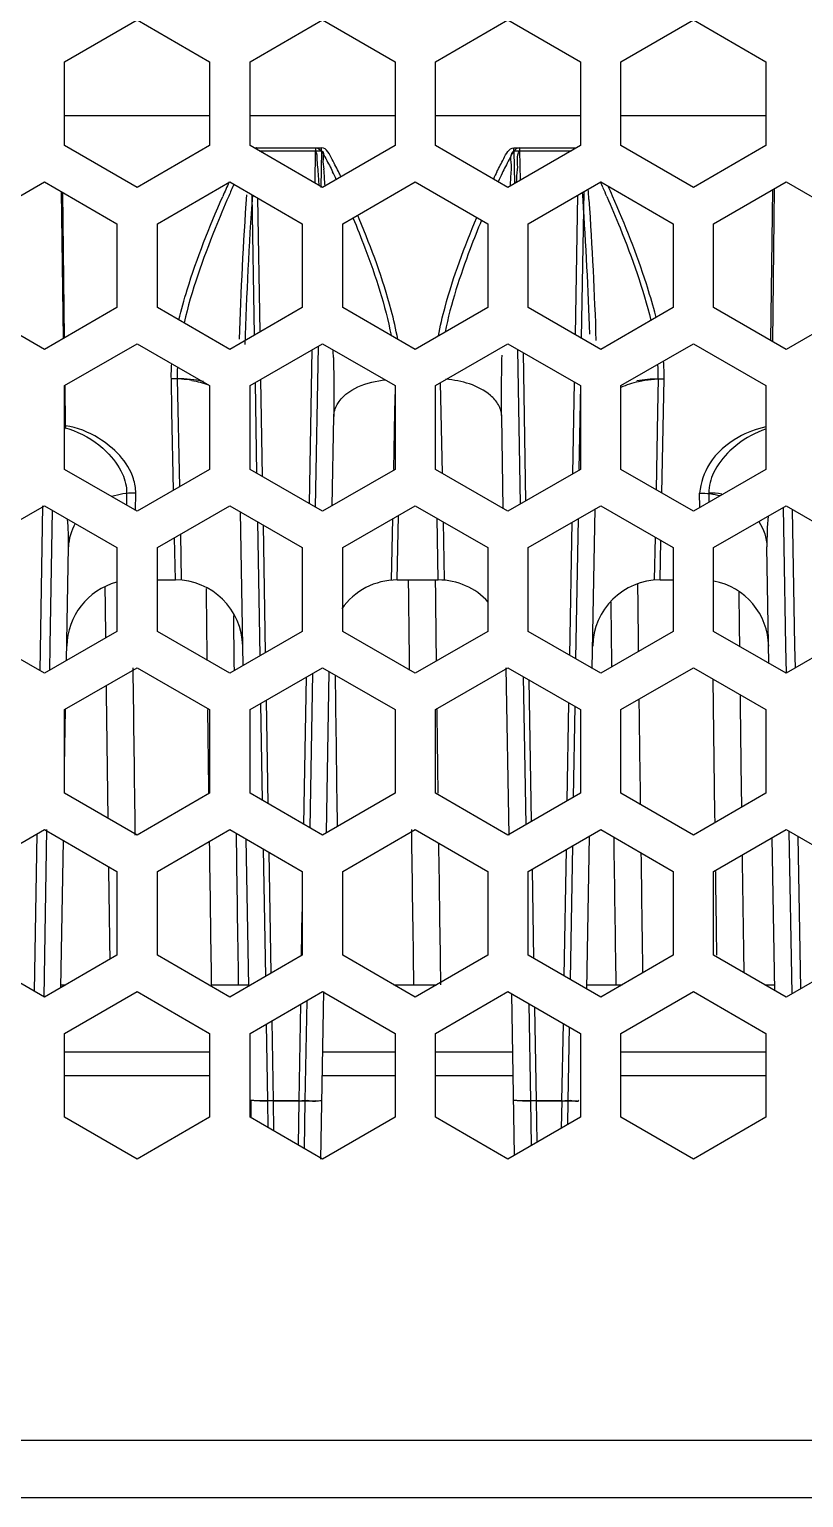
# Model space of a CAD drawing. Header units: millimetres. Extents: x 10297564 to 11610295, y -9287743 to -8409454.
# Drawn here: x 10494660 to 10495121, y -9079488 to -9078614 of the extents above; entities that cross this region are included whole.
import ezdxf

# ---------------------------------------------------------------- set-up
doc = ezdxf.new("R2010")
doc.units = ezdxf.units.MM
doc.header["$LTSCALE"] = 100
doc.layers.add('-0', color=7, linetype='Continuous')

# ---------------------------------------------------------------- blocks, each defined once
blk = doc.blocks.new('인버터 외형도')
at = {"layer": '-0', "linetype": 'Continuous'}
for p, q in [((94155.36, 52167.98), (94187.71, 52186.66)), ((94187.71, 52186.66), (94220.07, 52167.98)), ((94238.13, 52167.98), (94270.48, 52186.66)), ((94270.48, 52186.66), (94302.84, 52167.98)), ((94320.9, 52167.98), (94353.25, 52186.66)), ((94353.25, 52186.66), (94385.61, 52167.98)), ((94403.67, 52167.98), (94436.02, 52186.66)), ((94436.02, 52186.66), (94468.38, 52167.98)), ((94155.36, 52130.61), (94155.36, 52167.98)), ((94220.07, 52167.98), (94220.07, 52130.61)), ((94238.13, 52130.61), (94238.13, 52167.98)), ((94302.84, 52167.98), (94302.84, 52130.61)), ((94320.9, 52130.61), (94320.9, 52167.98)), ((94385.61, 52167.98), (94385.61, 52130.61)), ((94403.67, 52130.61), (94403.67, 52167.98)), ((94468.38, 52167.98), (94468.38, 52130.61)), ((94220.07, 52143.85), (94155.36, 52143.85)), ((94220.07, 52143.85), (94155.36, 52143.85)), ((94302.84, 52143.85), (94238.13, 52143.85)), ((94302.84, 52143.85), (94238.13, 52143.85)), ((94385.61, 52143.85), (94320.9, 52143.85)), ((94385.61, 52143.85), (94320.9, 52143.85)), ((94468.38, 52143.85), (94403.67, 52143.85)), ((94468.38, 52143.85), (94403.67, 52143.85)), ((94187.71, 52111.93), (94155.36, 52130.61)), ((94220.07, 52130.61), (94187.71, 52111.93)), ((94270.48, 52111.93), (94238.13, 52130.61)), ((94239.99, 52129.54), (94267.38, 52129.54)), ((94241.16, 52129.54), (94270.01, 52129.54)), ((94242.17, 52128.28), (94267.38, 52128.28)), ((94242.17, 52128.28), (94270.01, 52128.28)), ((94267.13, 52113.87), (94267.38, 52128.28)), ((94267.38, 52129.54), (94267.38, 52128.28)), ((94270.01, 52128.28), (94269.73, 52111.95)), ((94270.01, 52128.28), (94270.01, 52129.54)), ((94302.84, 52130.61), (94270.48, 52111.93)), ((94353.25, 52111.93), (94320.9, 52130.61)), ((94385.61, 52130.61), (94353.25, 52111.93)), ((94355.91, 52128.28), (94355.91, 52129.54)), ((94355.91, 52129.54), (94383.74, 52129.54)), ((94355.91, 52128.28), (94356.16, 52113.61)), ((94355.91, 52128.28), (94381.56, 52128.28)), ((94358.54, 52128.28), (94358.54, 52129.54)), ((94358.54, 52129.54), (94383.74, 52129.54)), ((94358.77, 52115.12), (94358.54, 52128.28)), ((94358.54, 52128.28), (94381.56, 52128.28)), ((94436.02, 52111.93), (94403.67, 52130.61)), ((94468.38, 52130.61), (94436.02, 52111.93)), ((94113.97, 52095.74), (94146.33, 52114.42)), ((94146.33, 52114.42), (94178.68, 52095.74)), ((94196.74, 52095.74), (94229.1, 52114.42)), ((94229.1, 52114.42), (94261.45, 52095.74)), ((94268.97, 52112.81), (94268.64, 52117.6)), ((94279.51, 52095.74), (94311.87, 52114.42)), ((94311.87, 52114.42), (94344.22, 52095.74)), ((94362.28, 52095.74), (94394.64, 52114.42)), ((94394.64, 52114.42), (94426.99, 52095.74)), ((94445.05, 52095.74), (94477.41, 52114.42)), ((94477.41, 52114.42), (94509.76, 52095.74)), ((94153.81, 52110.1), (94154.63, 52044.49)), ((94155.3, 52044.88), (94154.49, 52109.71)), ((94238.86, 52108.78), (94239.96, 52045.97)), ((94242.57, 52047.47), (94241.52, 52107.25)), ((94383.33, 52046.23), (94384.42, 52108.52)), ((94387.08, 52110.06), (94385.94, 52044.72)), ((94386.76, 52106.45), (94386.55, 52109.75)), ((94470.61, 52043.62), (94471.45, 52110.98)), ((94472.12, 52111.37), (94471.27, 52043.24)), ((94178.68, 52095.74), (94178.68, 52058.38)), ((94196.74, 52058.38), (94196.74, 52095.74)), ((94261.45, 52095.74), (94261.45, 52058.38)), ((94279.51, 52058.38), (94279.51, 52095.74)), ((94344.22, 52095.74), (94344.22, 52058.38)), ((94362.28, 52058.38), (94362.28, 52095.74)), ((94426.99, 52095.74), (94426.99, 52058.38)), ((94445.05, 52058.38), (94445.05, 52095.74)), ((94146.33, 52039.7), (94113.97, 52058.38)), ((94178.68, 52058.38), (94146.33, 52039.7)), ((94229.1, 52039.7), (94196.74, 52058.38)), ((94261.45, 52058.38), (94229.1, 52039.7)), ((94311.87, 52039.7), (94279.51, 52058.38)), ((94344.22, 52058.38), (94311.87, 52039.7)), ((94394.64, 52039.7), (94362.28, 52058.38)), ((94426.99, 52058.38), (94394.64, 52039.7)), ((94477.41, 52039.7), (94445.05, 52058.38)), ((94509.76, 52058.38), (94477.41, 52039.7)), ((94155.36, 52023.5), (94187.71, 52042.19)), ((94187.71, 52042.19), (94220.07, 52023.5)), ((94238.13, 52023.5), (94270.48, 52042.19)), ((94264.63, 51970.84), (94265.83, 52039.5)), ((94268.49, 52041.03), (94267.24, 51969.34)), ((94270.48, 52042.19), (94302.84, 52023.5)), ((94320.9, 52023.5), (94353.25, 52042.19)), ((94353.25, 52042.19), (94385.61, 52023.5)), ((94357.45, 52039.76), (94358.66, 51970.58)), ((94403.67, 52023.5), (94436.02, 52042.19)), ((94436.02, 52042.19), (94468.38, 52023.5)), ((94361.26, 51972.09), (94360.11, 52038.23)), ((94203.27, 52012), (94202.98, 52026.56)), ((94205.61, 52026.56), (94206.57, 51978.35)), ((94243.69, 51982.93), (94242.94, 52026.28)), ((94420.31, 52026.56), (94420.02, 52011.98)), ((94421.92, 51975.6), (94422.94, 52026.56)), ((94155.36, 51986.14), (94155.36, 52023.5)), ((94155.79, 52005.52), (94155.56, 52023.51)), ((94220.07, 52023.5), (94220.07, 51986.14)), ((94238.13, 51986.14), (94238.13, 52023.5)), ((94240.33, 52024.78), (94241.03, 51984.47)), ((94302.84, 52022.22), (94302.64, 52012)), ((94302.84, 52023.5), (94302.84, 51986.14)), ((94320.9, 51986.14), (94320.9, 52023.5)), ((94323.03, 52024.74), (94323.83, 51984.45)), ((94382.25, 51984.2), (94382.96, 52025.03)), ((94385.57, 52023.51), (94384.92, 51986.16)), ((94385.61, 52023.5), (94385.61, 51986.14)), ((94403.67, 51986.14), (94403.67, 52023.5)), ((94468.38, 52023.5), (94468.38, 51986.14)), ((94203.96, 51976.84), (94203.27, 52012)), ((94274.77, 51969.94), (94275.46, 52009.8)), ((94302.64, 52012), (94302.13, 51986.16)), ((94351.17, 51968.66), (94350.45, 52009.8)), ((94420.02, 52011.98), (94419.33, 51977.1)), ((94187.71, 51967.46), (94155.36, 51986.14)), ((94220.07, 51986.14), (94187.71, 51967.46)), ((94270.48, 51967.46), (94238.13, 51986.14)), ((94302.84, 51986.14), (94270.48, 51967.46)), ((94353.25, 51967.46), (94320.9, 51986.14)), ((94385.61, 51986.14), (94353.25, 51967.46)), ((94436.02, 51967.46), (94403.67, 51986.14)), ((94468.38, 51986.14), (94436.02, 51967.46)), ((94183.02, 51975.58), (94182.91, 51970.24)), ((94187, 51967.87), (94187.16, 51975.6)), ((94438.89, 51969.12), (94438.76, 51975.6)), ((94442.9, 51975.58), (94442.98, 51971.48)), ((94113.97, 51951.27), (94146.33, 51969.95)), ((94144.38, 51896.35), (94145.67, 51969.96)), ((94146.33, 51969.95), (94178.68, 51951.27)), ((94149.79, 51967.95), (94148.73, 51907.4)), ((94196.74, 51951.27), (94229.1, 51969.95)), ((94229.1, 51969.95), (94261.45, 51951.27)), ((94279.51, 51951.27), (94311.87, 51969.95)), ((94311.87, 51969.95), (94344.22, 51951.27)), ((94362.28, 51951.27), (94394.64, 51969.95)), ((94390.88, 51897.4), (94392.13, 51968.5)), ((94394.64, 51969.95), (94426.99, 51951.27)), ((94445.05, 51951.27), (94477.41, 51969.95)), ((94476.12, 51969.21), (94476.43, 51951.6)), ((94477.41, 51969.95), (94509.76, 51951.27)), ((94481.36, 51907.4), (94480.29, 51968.28)), ((94235.01, 51898.64), (94233.81, 51967.23)), ((94241.41, 51962.84), (94242.46, 51902.94)), ((94245.06, 51904.44), (94244.07, 51961.31)), ((94301.69, 51964.07), (94301.13, 51936.84)), ((94303.77, 51936.84), (94304.34, 51965.6)), ((94322.15, 51936.84), (94321.59, 51964.34)), ((94324.27, 51962.79), (94324.78, 51936.84)), ((94380.83, 51903.2), (94381.87, 51962.58)), ((94384.53, 51964.12), (94383.44, 51901.69)), ((94204.77, 51936.84), (94204.38, 51955.68)), ((94207, 51957.19), (94207.4, 51936.84)), ((94418.91, 51955.94), (94418.52, 51936.84)), ((94421.15, 51936.84), (94421.5, 51954.44)), ((94156.18, 51900.92), (94157.07, 51951.56)), ((94178.68, 51951.27), (94178.68, 51913.91)), ((94196.74, 51913.91), (94196.74, 51951.27)), ((94261.45, 51951.27), (94261.45, 51913.91)), ((94279.51, 51913.91), (94279.51, 51951.27)), ((94344.22, 51951.27), (94344.22, 51913.91)), ((94362.28, 51913.91), (94362.28, 51951.27)), ((94426.99, 51951.27), (94426.99, 51913.91)), ((94445.05, 51913.91), (94445.05, 51951.27)), ((94469.76, 51899.64), (94468.85, 51951.56)), ((94476.43, 51951.6), (94477.2, 51907.33)), ((94196.74, 51936.84), (94204.77, 51936.84)), ((94196.74, 51936.84), (94204.77, 51936.84)), ((94303.77, 51936.84), (94322.15, 51936.84)), ((94303.77, 51936.84), (94322.15, 51936.84)), ((94421.15, 51936.84), (94426.99, 51936.84)), ((94421.15, 51936.84), (94426.99, 51936.84)), ((94146.33, 51895.23), (94113.97, 51913.91)), ((94178.68, 51913.91), (94146.33, 51895.23)), ((94229.1, 51895.23), (94196.74, 51913.91)), ((94261.45, 51913.91), (94229.1, 51895.23)), ((94311.87, 51895.23), (94279.51, 51913.91)), ((94344.22, 51913.91), (94311.87, 51895.23)), ((94394.64, 51895.23), (94362.28, 51913.91)), ((94426.99, 51913.91), (94394.64, 51895.23)), ((94477.41, 51895.23), (94445.05, 51913.91)), ((94509.76, 51913.91), (94477.41, 51895.23)), ((94148.73, 51907.4), (94148.54, 51896.5)), ((94477.2, 51907.33), (94477.41, 51895.23)), ((94481.53, 51897.61), (94481.36, 51907.4)), ((94155.36, 51879.03), (94187.71, 51897.71)), ((94187.71, 51897.71), (94220.07, 51879.03)), ((94238.13, 51879.03), (94270.48, 51897.71)), ((94270.48, 51897.71), (94302.84, 51879.03)), ((94272.22, 51824), (94273.48, 51895.99)), ((94320.9, 51879.03), (94353.25, 51897.71)), ((94353.71, 51823), (94352.41, 51897.7)), ((94353.25, 51897.71), (94385.61, 51879.03)), ((94403.67, 51879.03), (94436.02, 51897.71)), ((94436.02, 51897.71), (94468.38, 51879.03)), ((94262.13, 51827.81), (94263.28, 51893.56)), ((94265.95, 51895.1), (94264.75, 51826.31)), ((94360, 51893.82), (94361.15, 51827.56)), ((94363.76, 51829.06), (94362.65, 51892.29)), ((94246.24, 51836.99), (94245.43, 51883.25)), ((94155.36, 51841.67), (94155.36, 51879.03)), ((94155.36, 51853.76), (94155.8, 51879.03)), ((94220.07, 51879.03), (94220.07, 51841.67)), ((94238.13, 51841.67), (94238.13, 51879.03)), ((94242.83, 51881.75), (94243.58, 51838.53)), ((94302.84, 51879.03), (94302.84, 51841.67)), ((94320.9, 51841.67), (94320.9, 51879.03)), ((94379.7, 51838.26), (94380.46, 51882.01)), ((94383.07, 51880.5), (94382.36, 51839.8)), ((94385.61, 51879.03), (94385.61, 51841.67)), ((94403.67, 51841.67), (94403.67, 51879.03)), ((94468.38, 51879.03), (94468.38, 51841.67)), ((94187.71, 51822.99), (94155.36, 51841.67)), ((94220.07, 51841.67), (94187.71, 51822.99)), ((94270.48, 51822.99), (94238.13, 51841.67)), ((94302.84, 51841.67), (94270.48, 51822.99)), ((94353.25, 51822.99), (94320.9, 51841.67)), ((94385.61, 51841.67), (94353.25, 51822.99)), ((94436.02, 51822.99), (94403.67, 51841.67)), ((94468.38, 51841.67), (94436.02, 51822.99)), ((94113.97, 51806.8), (94146.33, 51825.48)), ((94141.88, 51753.32), (94143.11, 51823.62)), ((94147.3, 51825.46), (94146, 51750.76)), ((94146.33, 51825.48), (94178.68, 51806.8)), ((94196.74, 51806.8), (94229.1, 51825.48)), ((94229.1, 51825.48), (94261.45, 51806.8)), ((94279.51, 51806.8), (94311.87, 51825.48)), ((94311.87, 51825.48), (94344.22, 51806.8)), ((94362.28, 51806.8), (94394.64, 51825.48)), ((94394.64, 51825.48), (94426.99, 51806.8)), ((94445.05, 51806.8), (94477.41, 51825.48)), ((94477.41, 51825.48), (94509.76, 51806.8)), ((94478.64, 51824.77), (94479.91, 51752.2)), ((94153.63, 51754.98), (94154.78, 51820.6)), ((94237.51, 51755.61), (94236.36, 51821.29)), ((94243.96, 51816.9), (94244.95, 51759.91)), ((94381.99, 51818.18), (94380.95, 51758.66)), ((94388.39, 51754.37), (94389.58, 51822.56)), ((94472.31, 51753.7), (94471.12, 51821.85)), ((94484.03, 51754.58), (94482.84, 51822.34)), ((94247.55, 51761.41), (94246.61, 51815.37)), ((94378.34, 51760.17), (94379.32, 51816.64)), ((94178.68, 51806.8), (94178.68, 51769.44)), ((94196.74, 51769.44), (94196.74, 51806.8)), ((94261.45, 51806.8), (94261.45, 51769.44)), ((94279.51, 51769.44), (94279.51, 51806.8)), ((94344.22, 51806.8), (94344.22, 51769.44)), ((94362.28, 51769.44), (94362.28, 51806.8)), ((94364.82, 51767.97), (94364.13, 51807.86)), ((94426.99, 51806.8), (94426.99, 51769.44)), ((94445.05, 51769.44), (94445.05, 51806.8)), ((94261.12, 51769.44), (94261.45, 51788.84)), ((94146.33, 51750.76), (94113.97, 51769.44)), ((94178.68, 51769.44), (94146.33, 51750.76)), ((94229.1, 51750.76), (94196.74, 51769.44)), ((94261.45, 51769.44), (94229.1, 51750.76)), ((94311.87, 51750.76), (94279.51, 51769.44)), ((94344.22, 51769.44), (94311.87, 51750.76)), ((94394.64, 51750.76), (94362.28, 51769.44)), ((94426.99, 51769.44), (94394.64, 51750.76)), ((94477.41, 51750.76), (94445.05, 51769.44)), ((94509.76, 51769.44), (94477.41, 51750.76)), ((94153.66, 51756.25), (94155.85, 51756.25)), ((94155.36, 51734.56), (94187.71, 51753.24)), ((94187.71, 51753.24), (94220.07, 51734.56)), ((94220.82, 51756.25), (94232.87, 51756.25)), ((94232.87, 51756.25), (94237.5, 51756.25)), ((94238.13, 51734.56), (94270.48, 51753.24)), ((94269.68, 51678.54), (94270.99, 51753.24)), ((94270.48, 51753.24), (94302.84, 51734.56)), ((94302.35, 51756.25), (94311.12, 51756.25)), ((94311.12, 51756.25), (94321.39, 51756.25)), ((94320.9, 51734.56), (94353.25, 51753.24)), ((94353.25, 51753.24), (94385.61, 51734.56)), ((94356.21, 51680.23), (94354.95, 51752.26)), ((94388.42, 51756.25), (94401.41, 51756.25)), ((94401.41, 51756.25), (94404.16, 51756.25)), ((94403.67, 51734.56), (94436.02, 51753.24)), ((94436.02, 51753.24), (94468.38, 51734.56)), ((94467.89, 51756.25), (94472.26, 51756.25)), ((94259.98, 51704.54), (94260.73, 51747.62)), ((94263.4, 51749.16), (94262.62, 51704.54)), ((94362.55, 51747.88), (94363.3, 51704.54)), ((94365.93, 51704.54), (94365.2, 51746.35)), ((94245.32, 51738.72), (94245.92, 51704.54)), ((94248.55, 51704.54), (94247.92, 51740.22)), ((94377.36, 51704.54), (94377.97, 51738.98)), ((94155.36, 51697.2), (94155.36, 51734.56)), ((94220.07, 51734.56), (94220.07, 51697.2)), ((94238.13, 51697.2), (94238.13, 51734.56)), ((94302.84, 51734.56), (94302.84, 51697.2)), ((94320.9, 51697.2), (94320.9, 51734.56)), ((94380.58, 51737.47), (94380.01, 51704.54)), ((94385.61, 51734.56), (94385.61, 51697.2)), ((94403.67, 51697.2), (94403.67, 51734.56)), ((94468.38, 51734.56), (94468.38, 51697.2)), ((94220.07, 51726.16), (94155.36, 51726.16)), ((94302.84, 51726.16), (94270.51, 51726.16)), ((94355.4, 51726.16), (94320.9, 51726.16)), ((94468.38, 51726.16), (94403.67, 51726.16)), ((94220.07, 51715.58), (94155.36, 51715.58)), ((94302.84, 51715.58), (94270.33, 51715.58)), ((94355.59, 51715.58), (94320.9, 51715.58)), ((94468.38, 51715.58), (94403.67, 51715.58)), ((94238.4, 51704.74), (94238.53, 51697.21)), ((94245.9, 51704.54), (94246.1, 51692.6)), ((94259.98, 51704.54), (94245.92, 51704.54)), ((94248.77, 51691.06), (94248.55, 51704.54)), ((94248.55, 51704.54), (94262.62, 51704.54)), ((94259.67, 51684.77), (94260, 51704.54)), ((94262.62, 51704.54), (94262.27, 51683.26)), ((94363.29, 51704.54), (94363.62, 51684.51)), ((94377.36, 51704.54), (94363.3, 51704.54)), ((94366.23, 51686.02), (94365.93, 51704.54)), ((94365.93, 51704.54), (94380.01, 51704.54)), ((94377.18, 51692.34), (94377.38, 51704.54)), ((94380.01, 51704.54), (94379.83, 51693.87)), ((94187.71, 51678.52), (94155.36, 51697.2)), ((94220.07, 51697.2), (94187.71, 51678.52)), ((94270.48, 51678.52), (94238.13, 51697.2)), ((94302.84, 51697.2), (94270.48, 51678.52)), ((94353.25, 51678.52), (94320.9, 51697.2)), ((94385.61, 51697.2), (94353.25, 51678.52)), ((94436.02, 51678.52), (94403.67, 51697.2)), ((94468.38, 51697.2), (94436.02, 51678.52)), ((86767.06, 51553.09), (97918.36, 51553.09)), ((86767.06, 51527.51), (97918.36, 51527.51))]:
    blk.add_line(p, q, dxfattribs=at)
for centre, radius, start, end in [((93524.01, 52063.15), 749.23, 3.78353, 4.35538), ((94043.49, 52007.85), 256.76, 24.78085, 25.63719), ((94032.4, 52001.49), 271.89, 25.06267, 25.43125), ((94575.82, 52009.71), 252.37, 154.35147, 155.17289), ((94622.79, 51988.93), 301.33, 154.59056, 155.37903), ((94577.33, 51954.91), 383.29, 155.4434, 156.47417), ((94586.33, 51952.13), 390.24, 155.59827, 156.45421), ((94075.59, 51968.32), 350.76, 24.12175, 24.6025), ((94019.8, 51943.37), 411.87, 23.54095, 24.11682), ((94032.27, 51947.73), 401.11, 23.55433, 24.25278), ((92646.76, 51995.54), 1746.16, 3.64233, 3.79827), ((93786.38, 51891.45), 541.4, 22.41042, 22.60838), ((94238.26, 52009.43), 186.45, 13.80505, 14.54137), ((93264.86, 52012.69), 1010.73, 1.32867, 1.51635), ((94343.91, 52027.98), 76.41, 358.9321, 3.71747), ((94203.62, 51975.66), 50.9, 80.39258, 90.72206), ((94280.54, 52027.99), 74.93, 177.1638, 181.09537), ((94234.85, 51980.2), 83.02, 162.24036, 163.24686), ((94186.94, 51938.82), 36.78, 89.66669, 90.74793), ((94443.1, 51938.83), 36.75, 81.2925, 90.31851), ((94186.39, 51906.74), 30.1, 105.05601, 179), ((94204.77, 51906.74), 30.1, 1, 89.99987), ((94303.77, 51906.74), 30.1, 90.00007, 145.21935), ((139452.9, 52441.15), 45146.98, 180.639957, 180.691095), ((139452.9, 52441.15), 45134.94, 180.640261, 180.686001), ((94322.15, 51906.74), 30.1, 42.2896, 89.99992), ((94421.15, 51906.74), 30.1, 90.00013, 179), ((139543.19, 52441.15), 45134.94, 180.642595, 180.680523), ((94439.53, 51906.74), 30.1, 1, 79.25679), ((139317.46, 52441.15), 45146.98, 180.644043, 180.672675), ((139362.61, 52441.15), 45146.98, 180.644946, 180.685544), ((139588.34, 52441.15), 45134.94, 180.647112, 180.677954), ((139543.19, 52441.15), 45146.98, 180.652344, 180.689105), ((139362.61, 52441.15), 45134.94, 180.660403, 180.69148), ((139317.46, 52441.15), 45134.94, 180.689903, 180.784751), ((139317.46, 52441.15), 45146.98, 180.699662, 180.775073), ((139407.75, 52441.15), 45134.94, 180.69421, 180.779828), ((139588.34, 52441.15), 45146.98, 180.696245, 180.77743), ((139543.19, 52441.15), 45134.94, 180.707518, 180.767507), ((139588.34, 52441.15), 45134.94, 180.705316, 180.768872), ((139362.61, 52441.15), 45146.98, 180.713414, 180.760825), ((139452.9, 52441.15), 45134.94, 180.713582, 180.761005), ((139362.61, 52441.15), 45134.94, 180.783764, 180.869467), ((139452.9, 52441.15), 45146.98, 180.781398, 180.869235), ((139362.61, 52441.15), 45146.98, 180.787987, 180.869235), ((139452.9, 52441.15), 45134.94, 180.789316, 180.869467), ((139543.19, 52441.15), 45146.98, 180.785774, 180.869235), ((139543.19, 52441.15), 45134.94, 180.794869, 180.862699), ((139588.34, 52441.15), 45134.94, 180.795866, 180.862614), ((139317.46, 52441.15), 45146.98, 180.802428, 180.854803), ((139588.34, 52441.15), 45146.98, 180.80507, 180.852482), ((94243.58, 51770.12), 65.61, 271.06117, 273.01542), ((94360.97, 51770.12), 65.61, 271.06117, 273.01542)]:
    blk.add_arc(centre, radius, start, end, dxfattribs=at)
for points, knots in [([(94241.16, 52129.54), (94241.04, 52129.54), (94240.8, 52129.51), (94240.57, 52129.45), (94240.46, 52129.4)], [0, 0, 0, 0, 0.508449, 1, 1, 1, 1]), ([(94267.38, 52129.54), (94269.58, 52129.54), (94272.09, 52124.35), (94274.02, 52120.92), (94274.97, 52118.94)], [0, 0, 0, 0, 0.500235, 1, 1, 1, 1]), ([(94268.47, 52119.91), (94268.35, 52121.31), (94267.91, 52124.01), (94268.18, 52127.12), (94267.38, 52128.28)], [0, 0, 0, 0, 0.498827, 1, 1, 1, 1]), ([(94277.94, 52118.25), (94276.94, 52120.34), (94274.91, 52123.96), (94272.33, 52129.54), (94270.01, 52129.54)], [0, 0, 0, 0, 0.499813, 1, 1, 1, 1]), ([(94270.01, 52128.28), (94271.21, 52128.36), (94270.23, 52123.57), (94270.96, 52121.61), (94271.08, 52120.05)], [0, 0, 0, 0, 0.433401, 1, 1, 1, 1]), ([(94348.32, 52118.95), (94349.26, 52120.92), (94351.19, 52124.35), (94353.71, 52129.54), (94355.91, 52129.54)], [0, 0, 0, 0, 0.498617, 1, 1, 1, 1]), ([(94358.54, 52129.54), (94356.21, 52129.54), (94353.64, 52123.95), (94351.6, 52120.33), (94350.61, 52118.23)], [0, 0, 0, 0, 0.501173, 1, 1, 1, 1]), ([(94268.64, 52117.6), (94268.62, 52117.99), (94268.56, 52118.76), (94268.5, 52119.52), (94268.47, 52119.91)], [0, 0, 0, 0, 0.500904, 1, 1, 1, 1]), ([(94206.33, 52052.84), (94207.41, 52057.34), (94212.71, 52076.12), (94219.96, 52094.28), (94225.9, 52107.9)], [0, 0, 0, 0, 0.237741, 1, 1, 1, 1]), ([(94228.59, 52108.02), (94226.5, 52103.24), (94218.8, 52084.8), (94211.97, 52065.89), (94208.65, 52051.49)], [0, 0, 0, 0, 0.260954, 1, 1, 1, 1]), ([(94397.39, 52107.88), (94399.42, 52103.22), (94406.97, 52085.19), (94413.66, 52066.7), (94417.01, 52052.61)], [0, 0, 0, 0, 0.259544, 1, 1, 1, 1]), ([(94418.73, 52056.25), (94417.62, 52060.52), (94412.38, 52078.13), (94405.54, 52095.23), (94399.96, 52108.02)], [0, 0, 0, 0, 0.240138, 1, 1, 1, 1]), ([(94284.05, 52098.36), (94285.88, 52093.93), (94292.65, 52076.86), (94298.5, 52059.3), (94301.06, 52045.95)], [0, 0, 0, 0, 0.260864, 1, 1, 1, 1]), ([(94322.17, 52045.66), (94322.99, 52049.99), (94327.31, 52068.06), (94333.91, 52085.49), (94339.32, 52098.57)], [0, 0, 0, 0, 0.237279, 1, 1, 1, 1]), ([(94304.01, 52044.18), (94303.24, 52048.57), (94299, 52066.91), (94292.36, 52084.59), (94286.89, 52097.86)], [0, 0, 0, 0, 0.236646, 1, 1, 1, 1]), ([(94341.45, 52097.34), (94339.71, 52093.1), (94333.28, 52076.81), (94327.71, 52060.07), (94325.15, 52047.39)], [0, 0, 0, 0, 0.261665, 1, 1, 1, 1]), ([(94348.95, 52015.01), (94348.05, 52016.58), (94341.94, 52023.26), (94332.56, 52025.74), (94325.53, 52026.36)], [0, 0, 0, 0, 0.204311, 1, 1, 1, 1]), ([(94275.46, 52009.8), (94275.5, 52011.64), (94278.82, 52021.55), (94290.59, 52025.18), (94298.62, 52026.17)], [0, 0, 0, 0, 0.185067, 1, 1, 1, 1]), ([(94187.16, 51975.6), (94187.05, 51977.74), (94185.47, 51987.87), (94177.27, 51995.89), (94170.47, 52000.06)], [0, 0, 0, 0, 0.211585, 1, 1, 1, 1]), ([(94456.01, 52000.44), (94451, 51997.47), (94442.5, 51990.52), (94439.32, 51980.14), (94438.76, 51975.6)], [0, 0, 0, 0, 0.560053, 1, 1, 1, 1]), ([(94170.66, 51997.05), (94171.85, 51996.09), (94175.99, 51992.36), (94179.48, 51987.78), (94181.13, 51984.08)], [0, 0, 0, 0, 0.273024, 1, 1, 1, 1]), ([(94455.8, 51997.45), (94454.57, 51996.5), (94450.35, 51992.83), (94446.81, 51988.3), (94445.05, 51984.66)], [0, 0, 0, 0, 0.277599, 1, 1, 1, 1]), ([(94239.45, 51704.59), (94239.19, 51704.61), (94238.95, 51704.69), (94238.4, 51704.65), (94238.4, 51704.74)], [0, 0, 0, 0, 0.735087, 1, 1, 1, 1]), ([(94240.87, 51704.54), (94240.62, 51704.55), (94240.14, 51704.56), (94239.67, 51704.58), (94239.45, 51704.59)], [0, 0, 0, 0, 0.545738, 1, 1, 1, 1]), ([(94241.82, 51704.59), (94242.22, 51704.55), (94243.21, 51704.51), (94244.21, 51704.51), (94244.8, 51704.52)], [0, 0, 0, 0, 0.407156, 1, 1, 1, 1]), ([(94259.98, 51704.54), (94261.75, 51704.51), (94263.37, 51705.2), (94267.46, 51704.01), (94267.46, 51704.74)], [0, 0, 0, 0, 0.706786, 1, 1, 1, 1]), ([(94262.62, 51704.54), (94263.28, 51704.53), (94264.61, 51704.51), (94265.94, 51704.52), (94266.6, 51704.52)], [0, 0, 0, 0, 0.502474, 1, 1, 1, 1]), ([(94266.6, 51704.52), (94267.29, 51704.53), (94268.38, 51704.56), (94269.47, 51704.6), (94269.86, 51704.67)], [0, 0, 0, 0, 0.639185, 1, 1, 1, 1]), ([(94269.86, 51704.67), (94269.92, 51704.68), (94269.99, 51704.69), (94270.09, 51704.72), (94270.09, 51704.74)], [0, 0, 0, 0, 0.724375, 1, 1, 1, 1]), ([(94356.83, 51704.59), (94356.57, 51704.61), (94356.33, 51704.69), (94355.78, 51704.65), (94355.78, 51704.74)], [0, 0, 0, 0, 0.735087, 1, 1, 1, 1]), ([(94358.26, 51704.54), (94358, 51704.55), (94357.52, 51704.56), (94357.05, 51704.58), (94356.83, 51704.59)], [0, 0, 0, 0, 0.545738, 1, 1, 1, 1]), ([(94359.2, 51704.59), (94359.6, 51704.55), (94360.6, 51704.51), (94361.59, 51704.51), (94362.18, 51704.52)], [0, 0, 0, 0, 0.407156, 1, 1, 1, 1]), ([(94377.36, 51704.54), (94379.13, 51704.51), (94380.75, 51705.2), (94384.84, 51704.01), (94384.84, 51704.74)], [0, 0, 0, 0, 0.706786, 1, 1, 1, 1]), ([(94380, 51704.54), (94380.66, 51704.53), (94381.99, 51704.51), (94383.32, 51704.52), (94383.98, 51704.52)], [0, 0, 0, 0, 0.502474, 1, 1, 1, 1])]:
    blk.add_open_spline(points, degree=3, knots=knots, dxfattribs=at)
for points in [[(94354.82, 52119.56), (94355.19, 52122.47), (94353.47, 52126.65), (94355.91, 52128.28)], [(94357.53, 52119.93), (94357.79, 52122.72), (94356.73, 52126.14), (94358.54, 52128.28)], [(94354.3, 52112.54), (94354.47, 52114.88), (94354.53, 52117.23), (94354.82, 52119.56)], [(94357.03, 52114.12), (94357.14, 52116.06), (94357.34, 52117.99), (94357.53, 52119.93)], [(94233.42, 52044.27), (94234.08, 52065.73), (94235.22, 52087.17), (94236.66, 52108.59)], [(94235.99, 52041.91), (94236.62, 52064.14), (94237.81, 52086.35), (94239.29, 52108.54)], [(94389.79, 52046.53), (94389.14, 52066.52), (94388.04, 52086.49), (94386.76, 52106.45)], [(94389.4, 52106.47), (94390.73, 52085.54), (94391.87, 52064.59), (94392.51, 52043.62)], [(94202.98, 52026.56), (94202.93, 52028.77), (94203, 52030.98), (94203.14, 52033.19)], [(94275.33, 52036.13), (94275.53, 52027.35), (94275.62, 52018.57), (94275.46, 52009.8)], [(94350.45, 52009.79), (94350.29, 52018.89), (94350.39, 52028), (94350.61, 52037.09)], [(94422.93, 52026.56), (94422.99, 52029.18), (94422.89, 52031.81), (94422.68, 52034.43)], [(94217.32, 52025.33), (94213.49, 52026.21), (94209.53, 52026.6), (94205.61, 52026.56)], [(94410.81, 52025.78), (94413.94, 52026.34), (94417.13, 52026.59), (94420.31, 52026.56)], [(94411.57, 52025.41), (94415.29, 52026.24), (94419.13, 52026.6), (94422.94, 52026.56)], [(94212.11, 52025.85), (94214.64, 52025.41), (94217.15, 52024.78), (94219.56, 52023.89)], [(94403.74, 52022.8), (94406.23, 52023.96), (94408.88, 52024.81), (94411.57, 52025.41)], [(94350.45, 52009.8), (94350.42, 52011.61), (94349.85, 52013.44), (94348.95, 52015.01)], [(94155.13, 52004.79), (94160.71, 52003.27), (94166.14, 52000.66), (94170.66, 51997.05)], [(94170.47, 52000.06), (94166.01, 52002.78), (94160.98, 52004.93), (94155.79, 52005.52)], [(94468.22, 52004.05), (94463.76, 52002.6), (94459.51, 52000.31), (94455.8, 51997.45)], [(94468.32, 52005.09), (94464.06, 52004.04), (94459.78, 52002.68), (94456.01, 52000.44)], [(94181.13, 51984.08), (94182.32, 51981.43), (94183.05, 51978.48), (94183.02, 51975.58)], [(94445.05, 51984.66), (94443.71, 51981.85), (94442.84, 51978.69), (94442.9, 51975.58)], [(94186.46, 51975.6), (94183.08, 51975.55), (94179.68, 51975.04), (94176.44, 51974.05)], [(94438.76, 51975.6), (94441.89, 51975.62), (94445.06, 51975.23), (94448.09, 51974.44)], [(94157.07, 51951.56), (94157.14, 51955.71), (94156.99, 51959.86), (94156.66, 51963.99)], [(94160.11, 51961.96), (94158.25, 51958.86), (94157.13, 51955.17), (94157.07, 51951.56)], [(94465.23, 51962.88), (94467.42, 51959.58), (94468.78, 51955.52), (94468.85, 51951.56)], [(94469.36, 51965.32), (94468.96, 51960.75), (94468.77, 51956.15), (94468.85, 51951.55)], [(94245.92, 51704.54), (94244.24, 51704.51), (94242.56, 51704.5), (94240.87, 51704.54)], [(94363.3, 51704.54), (94361.62, 51704.51), (94359.94, 51704.5), (94358.26, 51704.54)]]:
    blk.add_open_spline(points, degree=3, dxfattribs=at)

msp = doc.modelspace()

# ---------------------------------------------------------------- block references
at = {"xscale": 1.333333333333333, "yscale": 1.333333333333333, "zscale": 1.333333333333333}
msp.add_blockref('인버터 외형도', (10369140.57, -9148190.99), dxfattribs=at)

doc.saveas('drawing.dxf')
